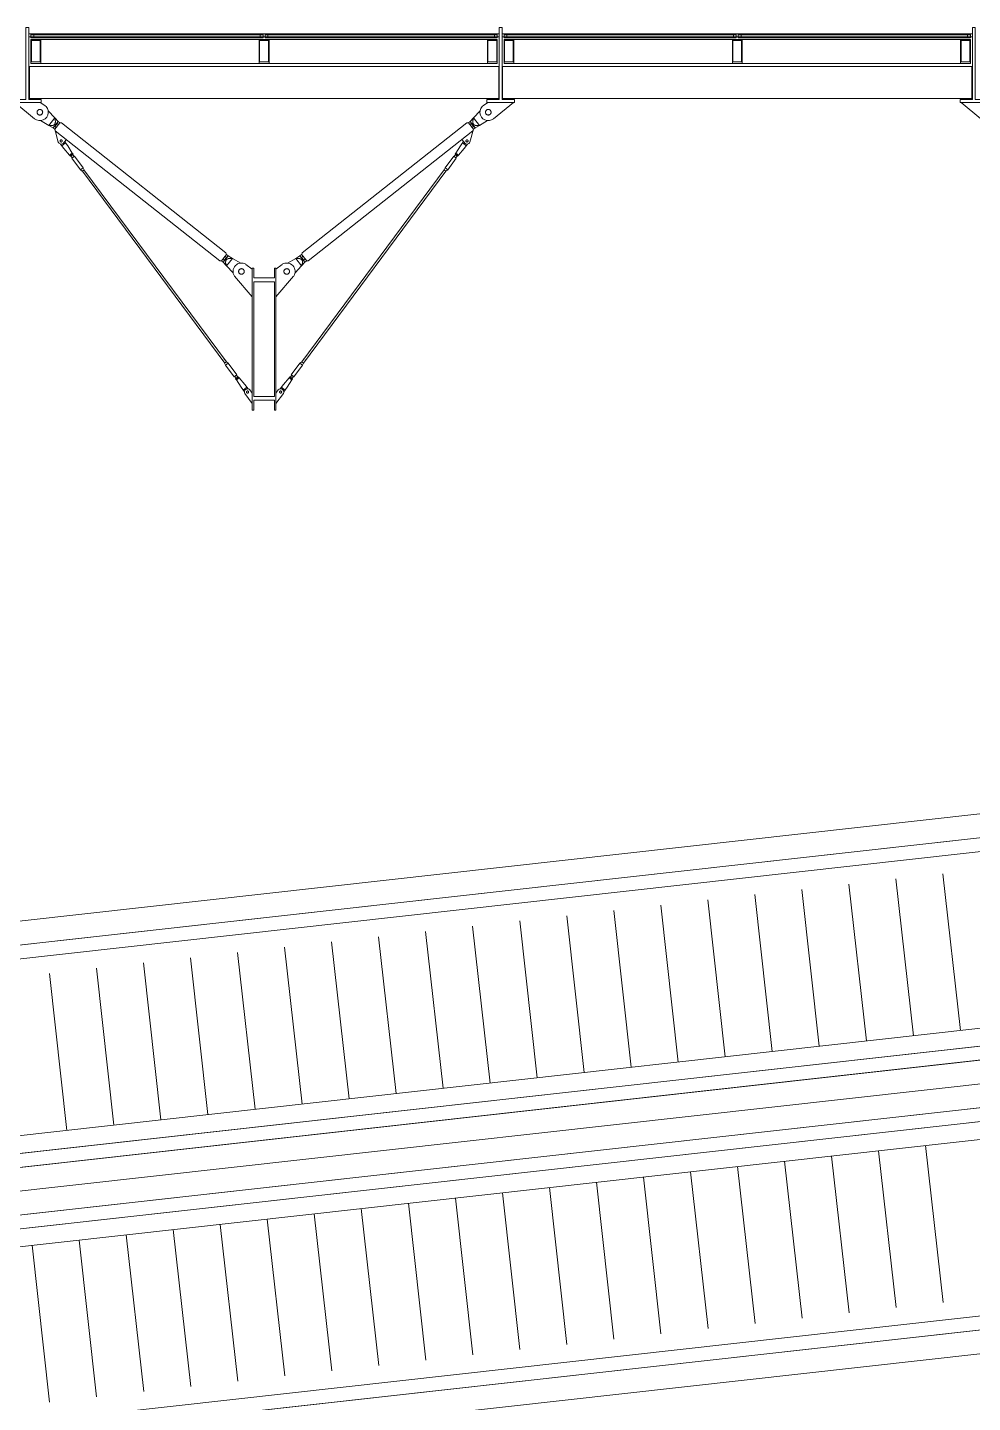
# Model space of a CAD drawing. Header units: inches. Extents: x -3410 to 5259, y -1080 to 3208.
# Drawn here: x -1617.8 to -1378.2, y 2855.2 to 3203.7 of the extents above; entities that cross this region are included whole.
import ezdxf

# ---------------------------------------------------------------- set-up
doc = ezdxf.new("R2010")
doc.units = ezdxf.units.IN
doc.header["$LTSCALE"] = 48
doc.header["$MEASUREMENT"] = 0
doc.layers.add('Venue-Walls and Doors', color=7, linetype='Continuous', lineweight=5)

msp = doc.modelspace()

# ---------------------------------------------------------------- linework, layer by layer
at = {"layer": 'Venue-Walls and Doors', "linetype": 'Continuous'}
for p, q in [((-1498.21, 3202.1), (-1617.46, 3202.1)), ((-1617.46, 3201.35), (-1498.21, 3201.35)), ((-1558.08, 3201.85), (-1616.96, 3201.85)), ((-1498.7, 3200.72), (-1616.96, 3200.72)), ((-1616.24, 3201.85), (-1616.24, 3201.35)), ((-1614.46, 3194.6), (-1614.46, 3200.72)), ((-1559.08, 3194.6), (-1559.08, 3200.72)), ((-1558.8, 3201.85), (-1558.8, 3201.35)), ((-1498.7, 3201.85), (-1557.58, 3201.85)), ((-1556.87, 3201.85), (-1556.87, 3201.35)), ((-1556.58, 3200.72), (-1556.58, 3194.6)), ((-1501.2, 3194.6), (-1501.2, 3200.72)), ((-1499.42, 3201.35), (-1499.42, 3201.85)), ((-1498.7, 3200.72), (-1498.7, 3194.6)), ((-1378.21, 3202.1), (-1497.46, 3202.1)), ((-1497.46, 3201.35), (-1378.21, 3201.35)), ((-1438.08, 3201.85), (-1496.96, 3201.85)), ((-1378.7, 3200.72), (-1496.96, 3200.72)), ((-1496.24, 3201.85), (-1496.24, 3201.35)), ((-1494.46, 3194.6), (-1494.46, 3200.72)), ((-1439.08, 3194.6), (-1439.08, 3200.72)), ((-1438.8, 3201.85), (-1438.8, 3201.35)), ((-1378.7, 3201.85), (-1437.58, 3201.85)), ((-1436.87, 3201.85), (-1436.87, 3201.35)), ((-1436.58, 3200.72), (-1436.58, 3194.6)), ((-1381.2, 3194.6), (-1381.2, 3200.72)), ((-1379.42, 3201.35), (-1379.42, 3201.85)), ((-1378.7, 3200.72), (-1378.7, 3194.6)), ((-1621.08, 3184.75), (-1616.04, 3180.62)), ((-1614.58, 3184.75), (-1613.45, 3184)), ((-1612.59, 3182.59), (-1610.93, 3180.83)), ((-1503.07, 3182.59), (-1504.73, 3180.83)), ((-1501.08, 3184.75), (-1502.21, 3184)), ((-1494.58, 3184.75), (-1499.63, 3180.62)), ((-1381.08, 3184.75), (-1376.04, 3180.62)), ((-1614.52, 3180.15), (-1612.42, 3178.94)), ((-1610.93, 3180.83), (-1612.43, 3178.93)), ((-1612.42, 3178.94), (-1611.34, 3178.32)), ((-1610.07, 3179.92), (-1611.34, 3178.32)), ((-1610.93, 3180.83), (-1610.07, 3179.92)), ((-1610.34, 3179.43), (-1610.93, 3178.69)), ((-1610.93, 3178.69), (-1610.57, 3178.41)), ((-1610.91, 3177.97), (-1609.64, 3179.58)), ((-1610.57, 3178.41), (-1609.98, 3179.15)), ((-1609.98, 3179.15), (-1610.34, 3179.43)), ((-1609.64, 3179.58), (-1610.07, 3179.92)), ((-1609.64, 3179.58), (-1609.24, 3179.55)), ((-1609.24, 3179.55), (-1567.49, 3146.59)), ((-1506.43, 3179.55), (-1548.17, 3146.59)), ((-1506.02, 3179.58), (-1506.43, 3179.55)), ((-1506.02, 3179.58), (-1505.59, 3179.92)), ((-1504.75, 3177.97), (-1506.02, 3179.58)), ((-1505.68, 3179.15), (-1505.32, 3179.43)), ((-1505.09, 3178.41), (-1505.68, 3179.15)), ((-1504.73, 3180.83), (-1505.59, 3179.92)), ((-1505.59, 3179.92), (-1504.32, 3178.32)), ((-1505.32, 3179.43), (-1504.74, 3178.69)), ((-1504.74, 3178.69), (-1505.09, 3178.41)), ((-1504.73, 3180.83), (-1503.23, 3178.93)), ((-1503.24, 3178.94), (-1504.32, 3178.32)), ((-1501.14, 3180.15), (-1503.24, 3178.94)), ((-1611.34, 3178.32), (-1610.91, 3177.97)), ((-1610.91, 3177.98), (-1610.79, 3177.59)), ((-1610.91, 3177.97), (-1610.04, 3174.72)), ((-1610.79, 3177.59), (-1569.03, 3144.62)), ((-1608.81, 3174.35), (-1608.03, 3175.31)), ((-1504.87, 3177.59), (-1546.63, 3144.62)), ((-1506.85, 3174.35), (-1507.63, 3175.31)), ((-1504.75, 3177.97), (-1505.62, 3174.72)), ((-1504.75, 3177.98), (-1504.87, 3177.59)), ((-1504.32, 3178.32), (-1504.75, 3177.97)), ((-1608.59, 3173.05), (-1609.45, 3174.21)), ((-1609.13, 3173.77), (-1608.17, 3174.48)), ((-1607.14, 3171.4), (-1608.59, 3173.05)), ((-1607.63, 3173.76), (-1608.42, 3174.82)), ((-1606.47, 3171.9), (-1607.63, 3173.76)), ((-1606.74, 3171.24), (-1606.61, 3171.71)), ((-1509.19, 3171.9), (-1508.03, 3173.76)), ((-1508.92, 3171.24), (-1509.05, 3171.71)), ((-1508.52, 3171.4), (-1507.07, 3173.05)), ((-1508.03, 3173.76), (-1507.24, 3174.82)), ((-1506.53, 3173.77), (-1507.49, 3174.48)), ((-1507.07, 3173.05), (-1506.21, 3174.21)), ((-1606.92, 3171.48), (-1606.44, 3171.47)), ((-1606.82, 3171.19), (-1606.36, 3171.53)), ((-1606.48, 3170.73), (-1606.82, 3171.19)), ((-1606.58, 3170.65), (-1605.92, 3171.15)), ((-1604.39, 3167.69), (-1606.58, 3170.65)), ((-1606.02, 3171.07), (-1606.48, 3170.73)), ((-1606.36, 3171.53), (-1606.02, 3171.07)), ((-1605.92, 3171.15), (-1603.72, 3168.19)), ((-1603.72, 3168.19), (-1604.39, 3167.69)), ((-1603.48, 3167.66), (-1603.72, 3168.19)), ((-1512.18, 3167.66), (-1511.94, 3168.19)), ((-1509.74, 3171.15), (-1511.94, 3168.19)), ((-1511.94, 3168.19), (-1511.27, 3167.69)), ((-1511.27, 3167.69), (-1509.08, 3170.65)), ((-1509.08, 3170.65), (-1509.74, 3171.15)), ((-1509.3, 3171.53), (-1509.64, 3171.07)), ((-1509.64, 3171.07), (-1509.18, 3170.73)), ((-1508.84, 3171.19), (-1509.3, 3171.53)), ((-1508.74, 3171.48), (-1509.22, 3171.47)), ((-1509.18, 3170.73), (-1508.84, 3171.19)), ((-1603.94, 3167.32), (-1604.39, 3167.69)), ((-1603.94, 3167.32), (-1603.48, 3167.66)), ((-1567.8, 3118.7), (-1603.91, 3167.34)), ((-1603.51, 3167.64), (-1567.4, 3119)), ((-1512.15, 3167.64), (-1548.26, 3119)), ((-1547.86, 3118.7), (-1511.75, 3167.34)), ((-1511.72, 3167.32), (-1512.18, 3167.66)), ((-1511.72, 3167.32), (-1511.27, 3167.69)), ((-1568.63, 3144.59), (-1569.04, 3144.62)), ((-1568.63, 3144.59), (-1567.37, 3146.2)), ((-1568.2, 3144.25), (-1568.63, 3144.59)), ((-1568.29, 3145.02), (-1567.71, 3145.76)), ((-1567.93, 3144.74), (-1568.29, 3145.02)), ((-1566.93, 3145.86), (-1568.2, 3144.25)), ((-1567.34, 3143.34), (-1568.2, 3144.25)), ((-1567.35, 3145.48), (-1567.93, 3144.74)), ((-1567.71, 3145.76), (-1567.35, 3145.48)), ((-1567.37, 3146.2), (-1567.49, 3146.59)), ((-1567.37, 3146.2), (-1566.93, 3145.86)), ((-1565.85, 3145.23), (-1567.35, 3143.33)), ((-1565.85, 3145.23), (-1566.93, 3145.86)), ((-1563.75, 3144.03), (-1565.85, 3145.23)), ((-1551.91, 3144.03), (-1549.81, 3145.23)), ((-1549.81, 3145.23), (-1548.73, 3145.86)), ((-1549.81, 3145.23), (-1548.31, 3143.33)), ((-1548.3, 3146.2), (-1548.73, 3145.86)), ((-1548.73, 3145.86), (-1547.46, 3144.25)), ((-1548.32, 3143.34), (-1547.46, 3144.25)), ((-1547.95, 3145.76), (-1548.31, 3145.48)), ((-1548.31, 3145.48), (-1547.73, 3144.74)), ((-1547.03, 3144.59), (-1548.3, 3146.2)), ((-1548.29, 3146.2), (-1548.17, 3146.59)), ((-1547.37, 3145.02), (-1547.95, 3145.76)), ((-1547.73, 3144.74), (-1547.37, 3145.02)), ((-1547.46, 3144.25), (-1547.03, 3144.59)), ((-1547.03, 3144.59), (-1546.63, 3144.62)), ((-1565.68, 3141.58), (-1567.34, 3143.34)), ((-1560.83, 3135.49), (-1565.33, 3140.7)), ((-1560.83, 3142.49), (-1562.46, 3143.71)), ((-1554.83, 3142.49), (-1553.21, 3143.71)), ((-1554.83, 3135.49), (-1550.33, 3140.7)), ((-1549.98, 3141.58), (-1548.32, 3143.34)), ((-1568.4, 3119.51), (-1567.8, 3118.7)), ((-1567.4, 3119), (-1568, 3119.81)), ((-1548.26, 3119), (-1547.66, 3119.81)), ((-1547.26, 3119.51), (-1547.86, 3118.7)), ((-1567.83, 3118.68), (-1567.37, 3119.02)), ((-1567.83, 3118.68), (-1567.59, 3118.15)), ((-1567.37, 3119.02), (-1566.92, 3118.64)), ((-1548.29, 3119.02), (-1548.74, 3118.64)), ((-1547.84, 3118.68), (-1548.29, 3119.02)), ((-1547.84, 3118.68), (-1548.07, 3118.15)), ((-1564.88, 3114.86), (-1564.39, 3114.85)), ((-1564.84, 3114.44), (-1563.68, 3112.58)), ((-1564.7, 3114.63), (-1564.57, 3115.09)), ((-1564.17, 3114.93), (-1562.72, 3113.29)), ((-1563.68, 3112.58), (-1562.82, 3111.42)), ((-1563.15, 3111.85), (-1562.19, 3112.57)), ((-1562.72, 3113.29), (-1561.87, 3112.14)), ((-1552.94, 3113.29), (-1553.79, 3112.14)), ((-1552.52, 3111.85), (-1553.47, 3112.57)), ((-1551.49, 3114.93), (-1552.94, 3113.29)), ((-1551.98, 3112.58), (-1552.84, 3111.42)), ((-1550.82, 3114.44), (-1551.98, 3112.58)), ((-1550.78, 3114.86), (-1551.27, 3114.85)), ((-1550.96, 3114.63), (-1551.09, 3115.09)), ((-1560.83, 3108.4), (-1562.72, 3110.94)), ((-1560.83, 3111.09), (-1561.42, 3111.87)), ((-1554.83, 3111.09), (-1554.24, 3111.87)), ((-1554.83, 3108.4), (-1552.94, 3110.94)), ((-1397.61, 2987.93), (-1393.17, 2948.18)), ((-1385.68, 2989.26), (-1381.24, 2949.51)), ((-1433.39, 2983.94), (-1428.95, 2944.18)), ((-1421.46, 2985.27), (-1417.02, 2945.52)), ((-1409.53, 2986.6), (-1405.09, 2946.85)), ((-1457.24, 2981.27), (-1452.8, 2941.52)), ((-1445.31, 2982.6), (-1440.87, 2942.85)), ((-1065.25, 2976.75), (-1854.47, 2888.61)), ((-1493.01, 2977.28), (-1488.57, 2937.52)), ((-1481.09, 2978.61), (-1476.65, 2938.86)), ((-1469.16, 2979.94), (-1464.72, 2940.19)), ((-1528.79, 2973.28), (-1524.35, 2933.53)), ((-1516.87, 2974.61), (-1512.43, 2934.86)), ((-1504.94, 2975.94), (-1500.5, 2936.19)), ((-1853.8, 2882.65), (-1064.58, 2970.79)), ((-1552.64, 2970.62), (-1548.2, 2930.86)), ((-1540.72, 2971.95), (-1536.28, 2932.2)), ((-1588.42, 2966.62), (-1583.98, 2926.87)), ((-1576.5, 2967.95), (-1572.06, 2928.2)), ((-1564.57, 2969.28), (-1560.13, 2929.53)), ((-1612.27, 2963.96), (-1607.83, 2924.2)), ((-1600.35, 2965.29), (-1595.91, 2925.54)), ((-1409.47, 2877.94), (-1413.91, 2917.69)), ((-1397.55, 2879.27), (-1401.99, 2919.02)), ((-1385.62, 2880.6), (-1390.06, 2920.35)), ((-1433.32, 2875.27), (-1437.76, 2915.02)), ((-1421.4, 2876.6), (-1425.84, 2916.36)), ((-1469.1, 2871.28), (-1473.54, 2911.03)), ((-1457.18, 2872.61), (-1461.62, 2912.36)), ((-1445.25, 2873.94), (-1449.69, 2913.69)), ((-1504.88, 2867.28), (-1509.32, 2907.03)), ((-1492.95, 2868.61), (-1497.39, 2908.36)), ((-1481.03, 2869.94), (-1485.47, 2909.7)), ((-1528.73, 2864.62), (-1533.17, 2904.37)), ((-1516.8, 2865.95), (-1521.24, 2905.7)), ((-1564.51, 2860.62), (-1568.95, 2900.37)), ((-1552.58, 2861.95), (-1557.02, 2901.7)), ((-1540.66, 2863.28), (-1545.1, 2903.04)), ((-1600.29, 2856.62), (-1604.73, 2896.38)), ((-1588.36, 2857.96), (-1592.8, 2897.71)), ((-1576.43, 2859.29), (-1580.87, 2899.04)), ((-1612.21, 2855.29), (-1616.65, 2895.05))]:
    msp.add_line(p, q, dxfattribs=at)
at = {"layer": 'Venue-Walls and Doors', "linetype": 'Continuous', "flags": 128}
for points in [[(-1618.21, 3185.5), (-1621.33, 3185.5), (-1621.33, 3184.75), (-1614.33, 3184.75), (-1614.33, 3185.5), (-1617.46, 3185.5), (-1617.46, 3203.75), (-1618.21, 3203.75)], [(-1497.46, 3185.5), (-1494.33, 3185.5), (-1494.33, 3184.75), (-1501.33, 3184.75), (-1501.33, 3185.5), (-1498.21, 3185.5), (-1498.21, 3203.75), (-1497.46, 3203.75)], [(-1378.21, 3185.5), (-1381.33, 3185.5), (-1381.33, 3184.75), (-1374.33, 3184.75), (-1374.33, 3185.5), (-1377.46, 3185.5), (-1377.46, 3203.75), (-1378.21, 3203.75)], [(-1616.82, 3200.41), (-1616.82, 3195.03), (-1614.65, 3195.03), (-1614.65, 3200.41)], [(-1558.95, 3200.41), (-1558.95, 3195.03), (-1556.72, 3195.03), (-1556.72, 3200.41)], [(-1501.07, 3200.41), (-1501.07, 3195.03), (-1498.84, 3195.03), (-1498.84, 3200.41)], [(-1496.82, 3200.41), (-1496.82, 3195.03), (-1494.65, 3195.03), (-1494.65, 3200.41)], [(-1438.95, 3200.41), (-1438.95, 3195.03), (-1436.72, 3195.03), (-1436.72, 3200.41)], [(-1381.07, 3200.41), (-1381.07, 3195.03), (-1378.84, 3195.03), (-1378.84, 3200.41)], [(-1498.33, 3193.87), (-1498.33, 3185.75), (-1617.33, 3185.75), (-1617.33, 3193.87)], [(-1378.33, 3193.87), (-1378.33, 3185.75), (-1497.33, 3185.75), (-1497.33, 3193.87)], [(-1613.98, 3182.27), (-1613.99, 3182.2), (-1614, 3182.13), (-1614.01, 3182.06), (-1614.04, 3182), (-1614.07, 3181.93), (-1614.1, 3181.87), (-1614.14, 3181.82), (-1614.19, 3181.77), (-1614.24, 3181.72), (-1614.3, 3181.68), (-1614.36, 3181.64), (-1614.42, 3181.61), (-1614.48, 3181.59), (-1614.55, 3181.57), (-1614.62, 3181.56), (-1614.69, 3181.56), (-1614.76, 3181.56), (-1614.83, 3181.57), (-1614.9, 3181.59), (-1614.96, 3181.61), (-1615.02, 3181.64), (-1615.08, 3181.68), (-1615.14, 3181.72), (-1615.19, 3181.77), (-1615.24, 3181.82), (-1615.28, 3181.87), (-1615.31, 3181.93), (-1615.34, 3182), (-1615.37, 3182.06), (-1615.38, 3182.13), (-1615.39, 3182.2), (-1615.4, 3182.27), (-1615.39, 3182.34), (-1615.38, 3182.41), (-1615.37, 3182.47), (-1615.34, 3182.54), (-1615.31, 3182.6), (-1615.28, 3182.66), (-1615.24, 3182.72), (-1615.19, 3182.77), (-1615.14, 3182.81), (-1615.08, 3182.86), (-1615.02, 3182.89), (-1614.96, 3182.92), (-1614.9, 3182.94), (-1614.83, 3182.96), (-1614.76, 3182.97), (-1614.69, 3182.98), (-1614.62, 3182.97), (-1614.55, 3182.96), (-1614.48, 3182.94), (-1614.42, 3182.92), (-1614.36, 3182.89), (-1614.3, 3182.86), (-1614.24, 3182.81), (-1614.19, 3182.77), (-1614.14, 3182.72), (-1614.1, 3182.66), (-1614.07, 3182.6), (-1614.04, 3182.54), (-1614.01, 3182.47), (-1614, 3182.41), (-1613.99, 3182.34)], [(-1500.26, 3182.27), (-1500.27, 3182.2), (-1500.28, 3182.13), (-1500.29, 3182.06), (-1500.32, 3182), (-1500.35, 3181.93), (-1500.38, 3181.87), (-1500.42, 3181.82), (-1500.47, 3181.77), (-1500.52, 3181.72), (-1500.58, 3181.68), (-1500.64, 3181.64), (-1500.7, 3181.61), (-1500.77, 3181.59), (-1500.83, 3181.57), (-1500.9, 3181.56), (-1500.97, 3181.56), (-1501.04, 3181.56), (-1501.11, 3181.57), (-1501.18, 3181.59), (-1501.24, 3181.61), (-1501.3, 3181.64), (-1501.36, 3181.68), (-1501.42, 3181.72), (-1501.47, 3181.77), (-1501.52, 3181.82), (-1501.56, 3181.87), (-1501.6, 3181.93), (-1501.62, 3182), (-1501.65, 3182.06), (-1501.67, 3182.13), (-1501.68, 3182.2), (-1501.68, 3182.27), (-1501.68, 3182.34), (-1501.67, 3182.41), (-1501.65, 3182.47), (-1501.62, 3182.54), (-1501.6, 3182.6), (-1501.56, 3182.66), (-1501.52, 3182.72), (-1501.47, 3182.77), (-1501.42, 3182.81), (-1501.36, 3182.86), (-1501.3, 3182.89), (-1501.24, 3182.92), (-1501.18, 3182.94), (-1501.11, 3182.96), (-1501.04, 3182.97), (-1500.97, 3182.98), (-1500.9, 3182.97), (-1500.83, 3182.96), (-1500.77, 3182.94), (-1500.7, 3182.92), (-1500.64, 3182.89), (-1500.58, 3182.86), (-1500.52, 3182.81), (-1500.47, 3182.77), (-1500.42, 3182.72), (-1500.38, 3182.66), (-1500.35, 3182.6), (-1500.32, 3182.54), (-1500.29, 3182.47), (-1500.28, 3182.41), (-1500.27, 3182.34)], [(-1609.02, 3174.99), (-1609.02, 3174.96), (-1609.02, 3174.94), (-1609.03, 3174.91), (-1609.04, 3174.89), (-1609.05, 3174.86), (-1609.07, 3174.84), (-1609.08, 3174.82), (-1609.1, 3174.8), (-1609.12, 3174.78), (-1609.14, 3174.77), (-1609.16, 3174.75), (-1609.19, 3174.74), (-1609.21, 3174.73), (-1609.24, 3174.72), (-1609.26, 3174.72), (-1609.29, 3174.72), (-1609.32, 3174.72), (-1609.34, 3174.72), (-1609.37, 3174.73), (-1609.39, 3174.74), (-1609.42, 3174.75), (-1609.44, 3174.77), (-1609.46, 3174.78), (-1609.48, 3174.8), (-1609.5, 3174.82), (-1609.52, 3174.84), (-1609.53, 3174.86), (-1609.54, 3174.89), (-1609.55, 3174.91), (-1609.56, 3174.94), (-1609.56, 3174.96), (-1609.56, 3174.99), (-1609.56, 3175.02), (-1609.56, 3175.04), (-1609.55, 3175.07), (-1609.54, 3175.09), (-1609.53, 3175.12), (-1609.52, 3175.14), (-1609.5, 3175.16), (-1609.48, 3175.18), (-1609.46, 3175.2), (-1609.44, 3175.22), (-1609.42, 3175.23), (-1609.39, 3175.24), (-1609.37, 3175.25), (-1609.34, 3175.26), (-1609.32, 3175.26), (-1609.29, 3175.26), (-1609.26, 3175.26), (-1609.24, 3175.26), (-1609.21, 3175.25), (-1609.19, 3175.24), (-1609.16, 3175.23), (-1609.14, 3175.22), (-1609.12, 3175.2), (-1609.1, 3175.18), (-1609.08, 3175.16), (-1609.07, 3175.14), (-1609.05, 3175.12), (-1609.04, 3175.09), (-1609.03, 3175.07), (-1609.02, 3175.04), (-1609.02, 3175.02)], [(-1506.1, 3174.99), (-1506.1, 3174.96), (-1506.11, 3174.94), (-1506.11, 3174.91), (-1506.12, 3174.89), (-1506.13, 3174.86), (-1506.15, 3174.84), (-1506.16, 3174.82), (-1506.18, 3174.8), (-1506.2, 3174.78), (-1506.22, 3174.77), (-1506.24, 3174.75), (-1506.27, 3174.74), (-1506.29, 3174.73), (-1506.32, 3174.73), (-1506.34, 3174.72), (-1506.37, 3174.72), (-1506.4, 3174.72), (-1506.42, 3174.73), (-1506.45, 3174.73), (-1506.47, 3174.74), (-1506.5, 3174.75), (-1506.52, 3174.77), (-1506.54, 3174.78), (-1506.56, 3174.8), (-1506.58, 3174.82), (-1506.6, 3174.84), (-1506.61, 3174.86), (-1506.62, 3174.89), (-1506.63, 3174.91), (-1506.64, 3174.94), (-1506.64, 3174.96), (-1506.64, 3174.99), (-1506.64, 3175.02), (-1506.64, 3175.04), (-1506.63, 3175.07), (-1506.62, 3175.09), (-1506.61, 3175.12), (-1506.6, 3175.14), (-1506.58, 3175.16), (-1506.56, 3175.18), (-1506.54, 3175.2), (-1506.52, 3175.21), (-1506.5, 3175.23), (-1506.47, 3175.24), (-1506.45, 3175.25), (-1506.42, 3175.26), (-1506.4, 3175.26), (-1506.37, 3175.26), (-1506.34, 3175.26), (-1506.32, 3175.26), (-1506.29, 3175.25), (-1506.27, 3175.24), (-1506.24, 3175.23), (-1506.22, 3175.21), (-1506.2, 3175.2), (-1506.18, 3175.18), (-1506.16, 3175.16), (-1506.15, 3175.14), (-1506.13, 3175.12), (-1506.12, 3175.09), (-1506.11, 3175.07), (-1506.11, 3175.04), (-1506.1, 3175.02)], [(-1562.87, 3141.91), (-1562.87, 3141.84), (-1562.88, 3141.77), (-1562.9, 3141.7), (-1562.92, 3141.64), (-1562.95, 3141.57), (-1562.99, 3141.51), (-1563.03, 3141.46), (-1563.08, 3141.41), (-1563.13, 3141.36), (-1563.18, 3141.32), (-1563.24, 3141.28), (-1563.31, 3141.25), (-1563.37, 3141.23), (-1563.44, 3141.21), (-1563.51, 3141.2), (-1563.58, 3141.2), (-1563.65, 3141.2), (-1563.72, 3141.21), (-1563.78, 3141.23), (-1563.85, 3141.25), (-1563.91, 3141.28), (-1563.97, 3141.32), (-1564.03, 3141.36), (-1564.08, 3141.41), (-1564.13, 3141.46), (-1564.17, 3141.51), (-1564.2, 3141.57), (-1564.23, 3141.64), (-1564.26, 3141.7), (-1564.27, 3141.77), (-1564.28, 3141.84), (-1564.29, 3141.91), (-1564.28, 3141.98), (-1564.27, 3142.04), (-1564.26, 3142.11), (-1564.23, 3142.18), (-1564.2, 3142.24), (-1564.17, 3142.3), (-1564.13, 3142.36), (-1564.08, 3142.41), (-1564.03, 3142.45), (-1563.97, 3142.5), (-1563.91, 3142.53), (-1563.85, 3142.56), (-1563.78, 3142.58), (-1563.72, 3142.6), (-1563.65, 3142.61), (-1563.58, 3142.62), (-1563.51, 3142.61), (-1563.44, 3142.6), (-1563.37, 3142.58), (-1563.31, 3142.56), (-1563.24, 3142.53), (-1563.18, 3142.5), (-1563.13, 3142.45), (-1563.08, 3142.41), (-1563.03, 3142.36), (-1562.99, 3142.3), (-1562.95, 3142.24), (-1562.92, 3142.18), (-1562.9, 3142.11), (-1562.88, 3142.04), (-1562.87, 3141.98)], [(-1555.21, 3142.75), (-1554.83, 3142.75), (-1554.83, 3106.75), (-1555.21, 3106.75), (-1555.21, 3109.25), (-1560.46, 3109.25), (-1560.46, 3106.75), (-1560.83, 3106.75), (-1560.83, 3142.75), (-1560.46, 3142.75), (-1560.46, 3140.25), (-1555.21, 3140.25)], [(-1551.37, 3141.91), (-1551.38, 3141.84), (-1551.39, 3141.77), (-1551.4, 3141.7), (-1551.43, 3141.64), (-1551.46, 3141.57), (-1551.49, 3141.51), (-1551.53, 3141.46), (-1551.58, 3141.41), (-1551.63, 3141.36), (-1551.69, 3141.32), (-1551.75, 3141.28), (-1551.81, 3141.25), (-1551.88, 3141.23), (-1551.94, 3141.21), (-1552.01, 3141.2), (-1552.08, 3141.2), (-1552.15, 3141.2), (-1552.22, 3141.21), (-1552.29, 3141.23), (-1552.35, 3141.25), (-1552.42, 3141.28), (-1552.48, 3141.32), (-1552.53, 3141.36), (-1552.58, 3141.41), (-1552.63, 3141.46), (-1552.67, 3141.51), (-1552.71, 3141.57), (-1552.74, 3141.64), (-1552.76, 3141.7), (-1552.78, 3141.77), (-1552.79, 3141.84), (-1552.79, 3141.91), (-1552.79, 3141.98), (-1552.78, 3142.04), (-1552.76, 3142.11), (-1552.74, 3142.18), (-1552.71, 3142.24), (-1552.67, 3142.3), (-1552.63, 3142.36), (-1552.58, 3142.41), (-1552.53, 3142.45), (-1552.48, 3142.5), (-1552.42, 3142.53), (-1552.35, 3142.56), (-1552.29, 3142.58), (-1552.22, 3142.6), (-1552.15, 3142.61), (-1552.08, 3142.62), (-1552.01, 3142.61), (-1551.94, 3142.6), (-1551.88, 3142.58), (-1551.81, 3142.56), (-1551.75, 3142.53), (-1551.69, 3142.5), (-1551.63, 3142.45), (-1551.58, 3142.41), (-1551.53, 3142.36), (-1551.49, 3142.3), (-1551.46, 3142.24), (-1551.43, 3142.18), (-1551.4, 3142.11), (-1551.39, 3142.04), (-1551.38, 3141.98)], [(-1561.75, 3111.34), (-1561.75, 3111.32), (-1561.76, 3111.29), (-1561.76, 3111.27), (-1561.77, 3111.24), (-1561.78, 3111.22), (-1561.8, 3111.19), (-1561.81, 3111.17), (-1561.83, 3111.15), (-1561.85, 3111.13), (-1561.87, 3111.12), (-1561.89, 3111.11), (-1561.92, 3111.09), (-1561.94, 3111.09), (-1561.97, 3111.08), (-1562, 3111.07), (-1562.02, 3111.07), (-1562.05, 3111.07), (-1562.08, 3111.08), (-1562.1, 3111.09), (-1562.13, 3111.09), (-1562.15, 3111.11), (-1562.17, 3111.12), (-1562.19, 3111.13), (-1562.21, 3111.15), (-1562.23, 3111.17), (-1562.25, 3111.19), (-1562.26, 3111.22), (-1562.27, 3111.24), (-1562.28, 3111.27), (-1562.29, 3111.29), (-1562.29, 3111.32), (-1562.29, 3111.34), (-1562.29, 3111.37), (-1562.29, 3111.4), (-1562.28, 3111.42), (-1562.27, 3111.45), (-1562.26, 3111.47), (-1562.25, 3111.49), (-1562.23, 3111.52), (-1562.21, 3111.54), (-1562.19, 3111.55), (-1562.17, 3111.57), (-1562.15, 3111.58), (-1562.13, 3111.59), (-1562.1, 3111.6), (-1562.08, 3111.61), (-1562.05, 3111.61), (-1562.02, 3111.62), (-1562, 3111.61), (-1561.97, 3111.61), (-1561.94, 3111.6), (-1561.92, 3111.59), (-1561.89, 3111.58), (-1561.87, 3111.57), (-1561.85, 3111.55), (-1561.83, 3111.54), (-1561.81, 3111.52), (-1561.8, 3111.49), (-1561.78, 3111.47), (-1561.77, 3111.45), (-1561.76, 3111.42), (-1561.76, 3111.4), (-1561.75, 3111.37)], [(-1553.37, 3111.34), (-1553.37, 3111.32), (-1553.37, 3111.29), (-1553.38, 3111.27), (-1553.39, 3111.24), (-1553.4, 3111.22), (-1553.41, 3111.19), (-1553.43, 3111.17), (-1553.45, 3111.15), (-1553.47, 3111.14), (-1553.49, 3111.12), (-1553.51, 3111.11), (-1553.54, 3111.09), (-1553.56, 3111.09), (-1553.59, 3111.08), (-1553.61, 3111.08), (-1553.64, 3111.07), (-1553.67, 3111.08), (-1553.69, 3111.08), (-1553.72, 3111.09), (-1553.74, 3111.09), (-1553.77, 3111.11), (-1553.79, 3111.12), (-1553.81, 3111.14), (-1553.83, 3111.15), (-1553.85, 3111.17), (-1553.86, 3111.19), (-1553.88, 3111.22), (-1553.89, 3111.24), (-1553.9, 3111.27), (-1553.9, 3111.29), (-1553.91, 3111.32), (-1553.91, 3111.34), (-1553.91, 3111.37), (-1553.9, 3111.4), (-1553.9, 3111.42), (-1553.89, 3111.45), (-1553.88, 3111.47), (-1553.86, 3111.49), (-1553.85, 3111.52), (-1553.83, 3111.54), (-1553.81, 3111.55), (-1553.79, 3111.57), (-1553.77, 3111.58), (-1553.74, 3111.59), (-1553.72, 3111.6), (-1553.69, 3111.61), (-1553.67, 3111.61), (-1553.64, 3111.61), (-1553.61, 3111.61), (-1553.59, 3111.61), (-1553.56, 3111.6), (-1553.54, 3111.59), (-1553.51, 3111.58), (-1553.49, 3111.57), (-1553.47, 3111.55), (-1553.45, 3111.54), (-1553.43, 3111.52), (-1553.41, 3111.49), (-1553.4, 3111.47), (-1553.39, 3111.45), (-1553.38, 3111.42), (-1553.37, 3111.4), (-1553.37, 3111.37)], [(-1861.35, 2950.23), (-1072.13, 3038.37), (-1071.47, 3032.41), (-1860.68, 2944.26)], [(-1879.05, 2938.69), (-1052.32, 3031.02), (-1052.71, 3034.5), (-1879.44, 2942.17)], [(-1854.86, 2892.09), (-1065.64, 2980.23), (-1066.14, 2984.7), (-1855.36, 2896.56)], [(-1873.23, 2886.51), (-1046.49, 2978.85), (-1046.88, 2982.33), (-1873.62, 2889.99)], [(-1871.9, 2874.59), (-1045.16, 2966.92), (-1044.77, 2963.44), (-1871.51, 2871.11)], [(-1852.75, 2873.21), (-1063.53, 2961.35), (-1063.03, 2956.88), (-1852.25, 2868.73)], [(-1866.07, 2822.41), (-1039.33, 2914.75), (-1038.94, 2911.27), (-1865.68, 2818.93)], [(-1846.26, 2815.07), (-1057.04, 2903.21), (-1057.7, 2909.17), (-1846.92, 2821.03)]]:
    msp.add_lwpolyline(points, close=True, dxfattribs=at)
for points in [[(-1616.96, 3202.1), (-1616.96, 3201.1), (-1558.08, 3201.1), (-1558.08, 3202.1)], [(-1616.96, 3200.72), (-1616.96, 3194.6), (-1498.7, 3194.6)], [(-1557.58, 3202.1), (-1557.58, 3201.1), (-1498.7, 3201.1), (-1498.7, 3202.1)], [(-1496.96, 3202.1), (-1496.96, 3201.1), (-1438.08, 3201.1), (-1438.08, 3202.1)], [(-1496.96, 3200.72), (-1496.96, 3194.6), (-1378.7, 3194.6)], [(-1437.58, 3202.1), (-1437.58, 3201.1), (-1378.7, 3201.1), (-1378.7, 3202.1)], [(-1606.92, 3171.11), (-1607.14, 3171.4), (-1606.47, 3171.89), (-1606.26, 3171.6), (-1606.92, 3171.11)], [(-1606.74, 3171.24), (-1606.92, 3171.48), (-1606.61, 3171.71), (-1606.44, 3171.47), (-1606.74, 3171.24)], [(-1508.74, 3171.11), (-1508.52, 3171.4), (-1509.19, 3171.89), (-1509.4, 3171.6), (-1508.74, 3171.11)], [(-1508.92, 3171.24), (-1508.74, 3171.48), (-1509.05, 3171.71), (-1509.22, 3171.47), (-1508.92, 3171.24)], [(-1555.21, 3139.25), (-1555.21, 3110.25), (-1560.46, 3110.25), (-1560.46, 3139.25), (-1555.21, 3139.25)], [(-1567.59, 3118.15), (-1565.4, 3115.19), (-1564.73, 3115.68), (-1566.92, 3118.64), (-1567.59, 3118.15)], [(-1548.07, 3118.15), (-1550.26, 3115.19), (-1550.93, 3115.68), (-1548.74, 3118.64), (-1548.07, 3118.15)], [(-1565.29, 3115.27), (-1564.95, 3114.81), (-1564.49, 3115.15), (-1564.83, 3115.61), (-1565.29, 3115.27)], [(-1565.06, 3114.73), (-1564.84, 3114.44), (-1564.17, 3114.94), (-1564.39, 3115.23), (-1565.06, 3114.73)], [(-1564.88, 3114.86), (-1564.7, 3114.63), (-1564.39, 3114.85), (-1564.57, 3115.09), (-1564.88, 3114.86)], [(-1550.6, 3114.73), (-1550.82, 3114.44), (-1551.49, 3114.94), (-1551.27, 3115.23), (-1550.6, 3114.73)], [(-1550.78, 3114.86), (-1550.96, 3114.63), (-1551.27, 3114.85), (-1551.09, 3115.09), (-1550.78, 3114.86)], [(-1550.37, 3115.27), (-1550.71, 3114.81), (-1551.17, 3115.15), (-1550.83, 3115.61), (-1550.37, 3115.27)], [(-1065.25, 2976.75), (-1063.92, 2964.83), (-1853.14, 2876.68), (-1854.47, 2888.61)]]:
    msp.add_lwpolyline(points, dxfattribs=at)
at = {"layer": 'Venue-Walls and Doors', "linetype": 'Continuous'}
for centre, radius, start, end in [((-1614.69, 3182.27), 2.13, 230.7258, 58.5376), ((-1500.97, 3182.27), 2.13, 121.4768, 309.2538), ((-1609.29, 3174.99), 0.803, 190.7643, 306.3405), ((-1506.37, 3174.99), 0.803, 233.658, 349.2371), ((-1563.58, 3141.91), 2.13, 58.1118, 214.4376), ((-1552.08, 3141.91), 2.13, 325.5775, 121.8737), ((-1562.02, 3111.35), 0.804, 40.1066, 210.0118), ((-1553.64, 3111.35), 0.804, 329.9899, 139.8905)]:
    msp.add_arc(centre, radius, start, end, dxfattribs=at)
for points, knots in [([(-1610.93, 3180.83), (-1610.82, 3180.4), (-1610.74, 3179.88), (-1610.77, 3179.7), (-1610.82, 3179.5), (-1610.86, 3179.4), (-1610.9, 3179.29), (-1611.03, 3179.13), (-1611.12, 3179.07), (-1611.21, 3179.01), (-1611.38, 3178.92), (-1611.54, 3178.86), (-1612.03, 3178.88), (-1612.43, 3178.93)], [0, 0, 0, 0.100029, 0.200058, 0.300088, 0.400117, 0.400117, 0.500123, 0.600129, 0.600129, 0.700096, 0.800064, 0.900032, 1, 1, 1]), ([(-1504.73, 3180.83), (-1504.84, 3180.4), (-1504.92, 3179.88), (-1504.9, 3179.7), (-1504.84, 3179.5), (-1504.76, 3179.29), (-1504.63, 3179.13), (-1504.54, 3179.07), (-1504.45, 3179.01), (-1504.28, 3178.92), (-1504.12, 3178.86), (-1503.64, 3178.88), (-1503.23, 3178.93)], [0, 0, 0, 0.099992, 0.199983, 0.299975, 0.399967, 0.499958, 0.59995, 0.59995, 0.699963, 0.799975, 0.899988, 1, 1, 1]), ([(-1565.85, 3145.23), (-1566.29, 3145.23), (-1566.82, 3145.2), (-1566.9, 3145.16), (-1566.99, 3145.13), (-1567.17, 3145.03), (-1567.45, 3144.84), (-1567.55, 3144.54), (-1567.6, 3144.35), (-1567.62, 3144.18), (-1567.49, 3143.71), (-1567.35, 3143.33)], [0, 0, 0, 0.111138, 0.222276, 0.222276, 0.333379, 0.444483, 0.555586, 0.66669, 0.777793, 0.888897, 1, 1, 1]), ([(-1549.81, 3145.23), (-1549.37, 3145.23), (-1548.84, 3145.2), (-1548.76, 3145.16), (-1548.67, 3145.13), (-1548.49, 3145.03), (-1548.21, 3144.84), (-1548.14, 3144.64), (-1548.11, 3144.54), (-1548.06, 3144.35), (-1548.04, 3144.18), (-1548.17, 3143.71), (-1548.31, 3143.33)], [0, 0, 0, 0.142879, 0.285758, 0.285758, 0.428593, 0.571428, 0.714263, 0.714263, 0.785698, 0.857132, 0.928566, 1, 1, 1])]:
    msp.add_open_spline(points, degree=2, knots=knots, dxfattribs=at)

doc.saveas('drawing.dxf')
